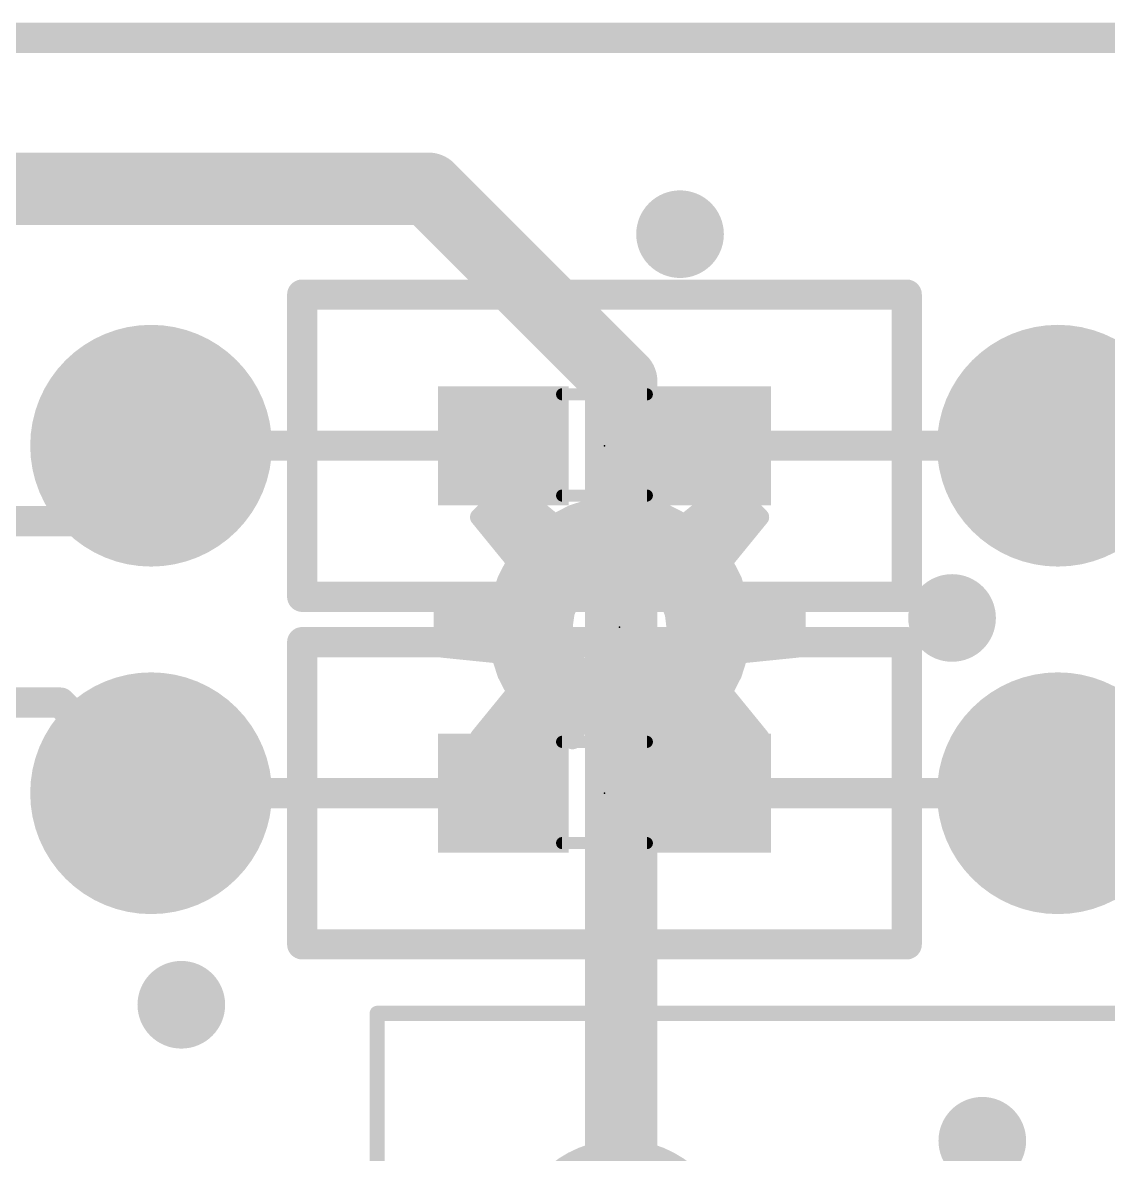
# Model space of a CAD drawing. Extents: x -34 to 73, y -20 to 26.
# Drawn here: x 14.16 to 23.28, y 16.01 to 25.53 of the extents above; entities that cross this region are included whole.
import ezdxf

# ---------------------------------------------------------------- set-up
doc = ezdxf.new("R2010")
doc.units = 0
for name, color, linetype in [('1', 12, 'CONTINUOUS'), ('16', 132, 'CONTINUOUS'), ('17', 110, 'CONTINUOUS'), ('18', 110, 'CONTINUOUS'), ('20', 53, 'CONTINUOUS'), ('21', 41, 'CONTINUOUS'), ('22', 40, 'CONTINUOUS'), ('23', 53, 'CONTINUOUS'), ('24', 53, 'CONTINUOUS'), ('51', 53, 'CONTINUOUS')]:
    doc.layers.add(name, color=color, linetype=linetype)

# ---------------------------------------------------------------- blocks, each defined once
blk = doc.blocks.new('ROUNDP')
at = {"const_width": 0.5}
blk.add_lwpolyline([(0, -0.25, 1), (0, 0.25, 1), (0, -0.25)], format="xyb", dxfattribs=at)
blk = doc.blocks.new('RECT')
blk.add_solid([(-0.5, -0.5), (0.5, -0.5), (-0.5, 0.5), (0.5, 0.5)])
blk = doc.blocks.new('ROUNDV')
at = {"const_width": 0.5}
blk.add_lwpolyline([(0, -0.25, 1), (0, 0.25, 1), (0, -0.25)], format="xyb", dxfattribs=at)

msp = doc.modelspace()

# ---------------------------------------------------------------- linework, layer by layer
at = {"layer": '1', "const_width": 0.254}
for points in [[(0, 25.4), (31.75, 25.4)], [(15.24, 21.971), (14.605, 21.336)], [(18.2, 21.971), (15.24, 21.971)], [(19.9, 21.971), (22.86, 21.971)], [(22.86, 21.971), (27.94, 16.891)], [(14.605, 21.336), (10.502, 21.336)], [(10.502, 19.812), (14.478, 19.812)], [(14.478, 19.812), (15.24, 19.05)], [(18.2, 19.05), (15.24, 19.05)], [(19.9, 19.05), (22.86, 19.05)], [(22.86, 19.05), (25.44, 16.47)]]:
    msp.add_lwpolyline(points, dxfattribs=at)
at = {"layer": '1', "const_width": 0.127}
for points in [[(15.24, 22.0345, 1), (15.24, 21.9075)], [(15.2849, 21.9261, 1), (15.1951, 22.0159)], [(18.2, 21.9075, 1), (18.2, 22.0345)], [(19.9, 22.0345, 1), (19.9, 21.9075)], [(22.9049, 22.0159, 1), (22.8151, 21.9261)], [(22.86, 21.9075, 1), (22.86, 22.0345)], [(14.5601, 21.3809, 1), (14.6499, 21.2911)], [(14.605, 21.2725, 1), (14.605, 21.3995)], [(14.5229, 19.8569, 1), (14.4331, 19.7671)], [(14.478, 19.7485, 1), (14.478, 19.8755)], [(15.24, 19.1135, 1), (15.24, 18.9865)], [(15.1951, 19.0051, 1), (15.2849, 19.0949)], [(18.2, 18.9865, 1), (18.2, 19.1135)], [(19.9, 19.1135, 1), (19.9, 18.9865)], [(22.9049, 19.0949, 1), (22.8151, 19.0051)], [(22.86, 18.9865, 1), (22.86, 19.1135)]]:
    msp.add_lwpolyline(points, format="xyb", dxfattribs=at)
at = {"layer": '16'}
for points, const_width in [([(0, 25.4), (31.75, 25.4)], 0.254), ([(1.27, 24.13), (17.5712, 24.13)], 0.6096), ([(17.5712, 24.13), (19.19, 22.5112)], 0.6096), ([(19.19, 22.5112), (19.19, 15.2)], 0.6096)]:
    msp.add_lwpolyline(points, dxfattribs=dict(at, const_width=const_width))
at = {"layer": '16', "const_width": 0.3048}
for points in [[(17.679, 24.2378, 1), (17.4635, 24.0222)], [(17.5712, 23.9776, 1), (17.5712, 24.2824)], [(19.3424, 22.5112, 1), (19.0376, 22.5112)], [(19.0822, 22.4035, 1), (19.2978, 22.619)]]:
    msp.add_lwpolyline(points, format="xyb", dxfattribs=at)
at = {"layer": '20', "const_width": 0.2032}
msp.add_lwpolyline([(31.75, 25.4), (0, 25.4)], dxfattribs=at)
at = {"layer": '21'}
for points, const_width in [([(16.51, 23.241), (21.59, 23.241)], 0.254), ([(16.51, 21.971), (16.51, 23.241)], 0.254), ([(21.59, 23.241), (21.59, 21.971)], 0.254), ([(16.51, 21.971), (16.256, 21.971)], 0.254), ([(16.51, 20.701), (16.51, 21.971)], 0.254), ([(21.59, 21.971), (21.59, 20.701)], 0.254), ([(21.59, 21.971), (21.844, 21.971)], 0.254), ([(21.59, 20.701), (16.51, 20.701)], 0.254), ([(16.51, 20.32), (21.59, 20.32)], 0.254), ([(16.51, 19.05), (16.51, 20.32)], 0.254), ([(21.59, 20.32), (21.59, 19.05)], 0.254), ([(16.51, 19.05), (16.256, 19.05)], 0.254), ([(16.51, 17.78), (16.51, 19.05)], 0.254), ([(21.59, 19.05), (21.59, 17.78)], 0.254), ([(21.59, 19.05), (21.844, 19.05)], 0.254), ([(21.59, 17.78), (16.51, 17.78)], 0.254), ([(17.14, 17.2), (32.94, 17.2)], 0.127), ([(17.14, 8.2), (17.14, 17.2)], 0.127)]:
    msp.add_lwpolyline(points, dxfattribs=dict(at, const_width=const_width))
for points, const_width in [([(16.51, 23.3045, 1), (16.51, 23.1775)], 0.127), ([(16.5735, 23.241, 1), (16.4465, 23.241)], 0.127), ([(21.6535, 23.241, 1), (21.5265, 23.241)], 0.127), ([(21.59, 23.1775, 1), (21.59, 23.3045)], 0.127), ([(16.256, 22.0345, 1), (16.256, 21.9075)], 0.127), ([(16.5735, 21.971, 1), (16.4465, 21.971)], 0.127), ([(16.51, 21.9075, 1), (16.51, 22.0345)], 0.127), ([(21.6535, 21.971, 1), (21.5265, 21.971)], 0.127), ([(21.59, 22.0345, 1), (21.59, 21.9075)], 0.127), ([(21.844, 21.9075, 1), (21.844, 22.0345)], 0.127), ([(16.4465, 21.971, 1), (16.5735, 21.971)], 0.127), ([(21.5265, 21.971, 1), (21.6535, 21.971)], 0.127), ([(16.51, 20.7645, 1), (16.51, 20.6375)], 0.127), ([(16.4465, 20.701, 1), (16.5735, 20.701)], 0.127), ([(21.5265, 20.701, 1), (21.6535, 20.701)], 0.127), ([(21.59, 20.6375, 1), (21.59, 20.7645)], 0.127), ([(16.51, 20.3835, 1), (16.51, 20.2565)], 0.127), ([(16.5735, 20.32, 1), (16.4465, 20.32)], 0.127), ([(21.6535, 20.32, 1), (21.5265, 20.32)], 0.127), ([(21.59, 20.2565, 1), (21.59, 20.3835)], 0.127), ([(16.256, 19.1135, 1), (16.256, 18.9865)], 0.127), ([(16.5735, 19.05, 1), (16.4465, 19.05)], 0.127), ([(16.51, 18.9865, 1), (16.51, 19.1135)], 0.127), ([(21.6535, 19.05, 1), (21.5265, 19.05)], 0.127), ([(21.59, 19.1135, 1), (21.59, 18.9865)], 0.127), ([(21.844, 18.9865, 1), (21.844, 19.1135)], 0.127), ([(16.4465, 19.05, 1), (16.5735, 19.05)], 0.127), ([(21.5265, 19.05, 1), (21.6535, 19.05)], 0.127), ([(16.51, 17.8435, 1), (16.51, 17.7165)], 0.127), ([(21.59, 17.7165, 1), (21.59, 17.8435)], 0.127), ([(16.4465, 17.78, 1), (16.5735, 17.78)], 0.127), ([(21.5265, 17.78, 1), (21.6535, 17.78)], 0.127), ([(17.14, 17.2317, 1), (17.14, 17.1683)], 0.0635), ([(17.1717, 17.2, 1), (17.1083, 17.2)], 0.0635)]:
    msp.add_lwpolyline(points, format="xyb", dxfattribs=dict(at, const_width=const_width))
at = {"layer": '22', "const_width": 0.15}
for points in [[(18.945, 21.4519), (18.9942, 21.9358)], [(18.9906, 21.9), (19.3634, 21.9)], [(18.9942, 21.9358), (19.3598, 21.9358)], [(19.3598, 21.9358), (19.409, 21.4519)], [(18.9753, 21.75), (19.3787, 21.75)], [(17.995, 21.3705), (18.2535, 21.629)], [(18.2535, 21.629), (18.6305, 21.3216)], [(19.7235, 21.3216), (20.1005, 21.629)], [(20.1005, 21.629), (20.359, 21.3705)], [(18.2245, 21.6), (18.2891, 21.6)], [(18.9601, 21.6), (19.3939, 21.6)], [(20.0649, 21.6), (20.1295, 21.6)], [(18.0745, 21.45), (18.473, 21.45)], [(18.7823, 21.3998), (18.945, 21.4519)], [(18.9391, 21.45), (19.4149, 21.45)], [(19.409, 21.4519), (19.5717, 21.3998)], [(19.881, 21.45), (20.2795, 21.45)], [(18.3024, 20.9935), (17.995, 21.3705)], [(18.6305, 21.3216), (18.7823, 21.3998)], [(19.5717, 21.3998), (19.7235, 21.3216)], [(20.359, 21.3705), (20.0516, 20.9935)], [(18.0525, 21.3), (20.3015, 21.3)], [(18.1748, 21.15), (20.1792, 21.15)], [(18.2242, 20.8417), (18.3024, 20.9935)], [(18.2971, 21), (20.0569, 21)], [(20.0516, 20.9935), (20.1298, 20.8417)], [(19.0168, 20.8874), (18.9167, 20.8366)], [(19.126, 20.9128), (19.0168, 20.8874)], [(19.2382, 20.9116), (19.126, 20.9128)], [(19.3469, 20.8838), (19.2382, 20.9116)], [(19.4459, 20.8309), (19.3469, 20.8838)], [(18.1721, 20.679), (18.2242, 20.8417)], [(18.2285, 20.85), (18.9431, 20.85)], [(18.8315, 20.7636), (18.7661, 20.6724)], [(18.9167, 20.8366), (18.8315, 20.7636)], [(19.4101, 20.85), (20.1255, 20.85)], [(19.5294, 20.756), (19.4459, 20.8309)], [(20.1298, 20.8417), (20.1819, 20.679)], [(17.6882, 20.6298), (18.1721, 20.679)], [(18.1788, 20.7), (18.7859, 20.7)], [(18.7661, 20.6724), (18.7243, 20.5683)], [(19.5928, 20.6634), (19.5294, 20.756)], [(19.5678, 20.7), (20.1752, 20.7)], [(19.6323, 20.5584), (19.5928, 20.6634)], [(20.1819, 20.679), (20.6658, 20.6298)], [(17.6882, 20.2642), (17.6882, 20.6298)], [(18.7243, 20.5683), (18.7085, 20.4572)], [(20.6658, 20.6298), (20.6658, 20.2642)], [(17.6882, 20.55), (18.7217, 20.55)], [(19.6458, 20.447), (19.6323, 20.5584)], [(19.6334, 20.55), (20.6658, 20.55)], [(17.6882, 20.4), (18.7141, 20.4)], [(18.7085, 20.4572), (18.7195, 20.3455)], [(19.6329, 20.3376), (19.6458, 20.447)], [(19.6402, 20.4), (20.6658, 20.4)], [(18.7195, 20.3455), (18.7567, 20.2397)], [(19.5947, 20.2342), (19.6329, 20.3376)], [(18.1721, 20.215), (17.6882, 20.2642)], [(17.8279, 20.25), (18.753, 20.25)], [(18.2242, 20.0523), (18.1721, 20.215)], [(18.7567, 20.2397), (18.818, 20.1457)], [(19.5335, 20.1425), (19.5947, 20.2342)], [(19.6006, 20.25), (20.5261, 20.25)], [(20.1819, 20.215), (20.1298, 20.0523)], [(20.6658, 20.2642), (20.1819, 20.215)], [(18.2089, 20.1), (18.8667, 20.1)], [(18.818, 20.1457), (18.8998, 20.069)], [(19.4526, 20.0677), (19.5335, 20.1425)], [(19.4875, 20.1), (20.1451, 20.1)], [(18.3024, 19.9005), (18.2242, 20.0523)], [(18.9976, 20.0139), (18.7823, 19.4942)], [(18.8998, 20.069), (18.9976, 20.0139)], [(19.3564, 20.0139), (19.4526, 20.0677)], [(19.5717, 19.4942), (19.3564, 20.0139)], [(20.1298, 20.0523), (20.0516, 19.9005)], [(18.2769, 19.95), (18.9711, 19.95)], [(19.3829, 19.95), (20.0771, 19.95)], [(17.995, 19.5235), (18.3024, 19.9005)], [(20.0516, 19.9005), (20.359, 19.5235)], [(18.2205, 19.8), (18.909, 19.8)], [(19.445, 19.8), (20.1335, 19.8)], [(18.0981, 19.65), (18.8468, 19.65)], [(19.5072, 19.65), (20.2559, 19.65)], [(18.2535, 19.265), (17.995, 19.5235)], [(18.6305, 19.5724), (18.2535, 19.265)], [(18.7823, 19.4942), (18.6305, 19.5724)], [(19.7235, 19.5724), (19.5717, 19.4942)], [(20.1005, 19.265), (19.7235, 19.5724)], [(20.359, 19.5235), (20.1005, 19.265)], [(18.0185, 19.5), (18.5417, 19.5)], [(18.771, 19.5), (18.7847, 19.5)], [(19.5693, 19.5), (19.583, 19.5)], [(19.8123, 19.5), (20.3355, 19.5)], [(18.1685, 19.35), (18.3577, 19.35)], [(19.9963, 19.35), (20.1855, 19.35)]]:
    msp.add_lwpolyline(points, dxfattribs=at)
at = {"layer": '22', "const_width": 0.075}
for points in [[(18.9906, 21.9375, 1), (18.9906, 21.8625)], [(18.9942, 21.9733, 1), (18.9942, 21.8983)], [(19.0315, 21.932, 1), (18.9569, 21.9396)], [(19.3971, 21.9396, 1), (19.3225, 21.932)], [(19.3598, 21.8983, 1), (19.3598, 21.9733)], [(19.3634, 21.8625, 1), (19.3634, 21.9375)], [(18.9753, 21.7875, 1), (18.9753, 21.7125)], [(19.3787, 21.7125, 1), (19.3787, 21.7875)], [(18.2772, 21.6581, 1), (18.2298, 21.5999)], [(18.28, 21.6025, 1), (18.227, 21.6555)], [(20.127, 21.6555, 1), (20.074, 21.6025)], [(20.1242, 21.5999, 1), (20.0768, 21.6581)], [(18.2245, 21.6375, 1), (18.2245, 21.5625)], [(18.2891, 21.5625, 1), (18.2891, 21.6375)], [(18.9601, 21.6375, 1), (18.9601, 21.5625)], [(19.3939, 21.5625, 1), (19.3939, 21.6375)], [(20.0649, 21.6375, 1), (20.0649, 21.5625)], [(20.1295, 21.5625, 1), (20.1295, 21.6375)], [(18.0745, 21.4875, 1), (18.0745, 21.4125)], [(18.473, 21.4125, 1), (18.473, 21.4875)], [(18.9391, 21.4875, 1), (18.9391, 21.4125)], [(18.9564, 21.4162, 1), (18.9336, 21.4876)], [(19.4204, 21.4876, 1), (19.3976, 21.4162)], [(19.4149, 21.4125, 1), (19.4149, 21.4875)], [(19.881, 21.4875, 1), (19.881, 21.4125)], [(20.2795, 21.4125, 1), (20.2795, 21.4875)], [(18.0241, 21.3942, 1), (17.9659, 21.3468)], [(17.9685, 21.397, 1), (18.0215, 21.344)], [(18.7709, 21.4355, 1), (18.7938, 21.3641)], [(18.7995, 21.3665, 1), (18.7652, 21.4332)], [(18.9077, 21.4557, 1), (18.9823, 21.4481)], [(19.3717, 21.4481, 1), (19.4463, 21.4557)], [(19.5888, 21.4332, 1), (19.5545, 21.3665)], [(19.5602, 21.3641, 1), (19.5831, 21.4355)], [(20.3881, 21.3468, 1), (20.3299, 21.3942)], [(20.3325, 21.344, 1), (20.3855, 21.397)], [(18.0525, 21.3375, 1), (18.0525, 21.2625)], [(18.6133, 21.3549, 1), (18.6477, 21.2883)], [(18.6068, 21.2925, 1), (18.6542, 21.3507)], [(19.6998, 21.3507, 1), (19.7472, 21.2925)], [(19.7063, 21.2883, 1), (19.7407, 21.3549)], [(20.3015, 21.2625, 1), (20.3015, 21.3375)], [(18.1748, 21.1875, 1), (18.1748, 21.1125)], [(20.1792, 21.1125, 1), (20.1792, 21.1875)], [(18.2971, 21.0375, 1), (18.2971, 20.9625)], [(18.3357, 20.9763, 1), (18.2691, 21.0107)], [(18.2733, 20.9698, 1), (18.3315, 21.0172)], [(20.0849, 21.0107, 1), (20.0183, 20.9763)], [(20.0225, 21.0172, 1), (20.0807, 20.9698)], [(20.0569, 20.9625, 1), (20.0569, 21.0375)], [(19.0082, 20.9239, 1), (19.0253, 20.8508)], [(19.0337, 20.8539, 1), (18.9998, 20.9208)], [(19.1264, 20.9503, 1), (19.1256, 20.8753)], [(19.1345, 20.8763, 1), (19.1175, 20.9494)], [(19.2475, 20.9479, 1), (19.2289, 20.8753)], [(19.2378, 20.8741, 1), (19.2386, 20.9491)], [(19.3646, 20.9168, 1), (19.3292, 20.8507)], [(19.3376, 20.8474, 1), (19.3562, 20.9201)], [(18.1908, 20.8588, 1), (18.2575, 20.8245)], [(18.2599, 20.8302, 1), (18.1885, 20.8531)], [(18.2285, 20.8875, 1), (18.2285, 20.8125)], [(18.862, 20.7417, 1), (18.801, 20.7854)], [(18.8997, 20.8701, 1), (18.9336, 20.8032)], [(18.9411, 20.8082, 1), (18.8923, 20.8651)], [(18.9431, 20.8125, 1), (18.9431, 20.8875)], [(19.4101, 20.8875, 1), (19.4101, 20.8125)], [(19.4709, 20.8588, 1), (19.4209, 20.803)], [(19.4282, 20.7978, 1), (19.4636, 20.864)], [(20.1655, 20.8531, 1), (20.0941, 20.8302)], [(20.0965, 20.8245, 1), (20.1632, 20.8588)], [(20.1255, 20.8125, 1), (20.1255, 20.8875)], [(18.1788, 20.7375, 1), (18.1788, 20.6625)], [(18.1759, 20.6417, 1), (18.1683, 20.7163)], [(18.8009, 20.6584, 1), (18.7314, 20.6864)], [(18.7859, 20.6625, 1), (18.7859, 20.7375)], [(18.8071, 20.792, 1), (18.8559, 20.7351)], [(19.5604, 20.7772, 1), (19.4985, 20.7348)], [(19.5044, 20.7281, 1), (19.5545, 20.7839)], [(19.5678, 20.7375, 1), (19.5678, 20.6625)], [(19.6279, 20.6766, 1), (19.5577, 20.6502)], [(20.1857, 20.7163, 1), (20.1781, 20.6417)], [(20.1752, 20.6625, 1), (20.1752, 20.7375)], [(17.7257, 20.6298, 1), (17.6507, 20.6298)], [(17.6844, 20.6671, 1), (17.692, 20.5925)], [(18.1364, 20.6904, 1), (18.2078, 20.6676)], [(18.7615, 20.563, 1), (18.6872, 20.5736)], [(18.7357, 20.6942, 1), (18.7966, 20.6505)], [(19.5619, 20.6422, 1), (19.6238, 20.6846)], [(20.1462, 20.6676, 1), (20.2176, 20.6904)], [(20.7033, 20.6298, 1), (20.6283, 20.6298)], [(20.662, 20.5925, 1), (20.6696, 20.6671)], [(17.6882, 20.5875, 1), (17.6882, 20.5125)], [(18.6895, 20.5822, 1), (18.7591, 20.5543)], [(18.7217, 20.5125, 1), (18.7217, 20.5875)], [(19.6696, 20.5629, 1), (19.5951, 20.5539)], [(19.6334, 20.5875, 1), (19.6334, 20.5125)], [(19.5973, 20.5452, 1), (19.6674, 20.5716)], [(20.6658, 20.5125, 1), (20.6658, 20.5875)], [(17.6882, 20.4375, 1), (17.6882, 20.3625)], [(18.7458, 20.4608, 1), (18.6711, 20.4535)], [(18.6713, 20.4625, 1), (18.7456, 20.4519)], [(18.7141, 20.3625, 1), (18.7141, 20.4375)], [(19.6402, 20.4375, 1), (19.6402, 20.3625)], [(19.683, 20.4426, 1), (19.6086, 20.4514)], [(19.6086, 20.4425, 1), (19.683, 20.4515)], [(20.6658, 20.3625, 1), (20.6658, 20.4375)], [(18.7548, 20.358, 1), (18.6841, 20.3331)], [(18.6821, 20.3418, 1), (18.7568, 20.3492)], [(19.5956, 20.342, 1), (19.6701, 20.3332)], [(19.668, 20.3246, 1), (19.5977, 20.3505)], [(17.692, 20.3015, 1), (17.6844, 20.2269)], [(17.6507, 20.2642, 1), (17.7257, 20.2642)], [(17.8279, 20.2875, 1), (17.8279, 20.2125)], [(18.2078, 20.2264, 1), (18.1364, 20.2036)], [(18.1683, 20.1777, 1), (18.1759, 20.2523)], [(18.7881, 20.2601, 1), (18.7252, 20.2192)], [(18.7213, 20.2272, 1), (18.792, 20.2521)], [(18.753, 20.2125, 1), (18.753, 20.2875)], [(19.5595, 20.2471, 1), (19.6299, 20.2212)], [(19.6006, 20.2875, 1), (19.6006, 20.2125)], [(19.6259, 20.2133, 1), (19.5635, 20.255)], [(20.1781, 20.2523, 1), (20.1857, 20.1777)], [(20.2176, 20.2036, 1), (20.1462, 20.2264)], [(20.5261, 20.2125, 1), (20.5261, 20.2875)], [(20.6283, 20.2642, 1), (20.7033, 20.2642)], [(20.6696, 20.2269, 1), (20.662, 20.3015)], [(18.2089, 20.1375, 1), (18.2089, 20.0625)], [(18.8436, 20.173, 1), (18.7923, 20.1183)], [(18.7865, 20.1252, 1), (18.8494, 20.1662)], [(18.8667, 20.0625, 1), (18.8667, 20.1375)], [(19.4875, 20.1375, 1), (19.4875, 20.0625)], [(19.5023, 20.1634, 1), (19.5647, 20.1217)], [(19.5589, 20.115, 1), (19.508, 20.1701)], [(20.1451, 20.0625, 1), (20.1451, 20.1375)], [(18.2575, 20.0695, 1), (18.1908, 20.0352)], [(18.1885, 20.0409, 1), (18.2599, 20.0638)], [(18.9182, 20.1016, 1), (18.8814, 20.0363)], [(18.8742, 20.0416, 1), (18.9255, 20.0963)], [(19.0322, 19.9995, 1), (18.963, 20.0283)], [(18.9792, 19.9812, 1), (19.016, 20.0466)], [(19.391, 20.0283, 1), (19.3218, 19.9995)], [(19.3381, 20.0466, 1), (19.3747, 19.9812)], [(19.4271, 20.0953, 1), (19.478, 20.0402)], [(19.4709, 20.035, 1), (19.4342, 20.1005)], [(20.0941, 20.0638, 1), (20.1655, 20.0409)], [(20.1632, 20.0352, 1), (20.0965, 20.0695)], [(18.2769, 19.9875, 1), (18.2769, 19.9125)], [(18.9711, 19.9125, 1), (18.9711, 19.9875)], [(19.3829, 19.9875, 1), (19.3829, 19.9125)], [(20.0771, 19.9125, 1), (20.0771, 19.9875)], [(18.2691, 19.8833, 1), (18.3357, 19.9177)], [(18.3315, 19.8768, 1), (18.2733, 19.9242)], [(20.0807, 19.9242, 1), (20.0225, 19.8768)], [(20.0183, 19.9177, 1), (20.0849, 19.8833)], [(18.2205, 19.8375, 1), (18.2205, 19.7625)], [(18.909, 19.7625, 1), (18.909, 19.8375)], [(19.445, 19.8375, 1), (19.445, 19.7625)], [(20.1335, 19.7625, 1), (20.1335, 19.8375)], [(18.0981, 19.6875, 1), (18.0981, 19.6125)], [(18.8468, 19.6125, 1), (18.8468, 19.6875)], [(19.5072, 19.6875, 1), (19.5072, 19.6125)], [(20.2559, 19.6125, 1), (20.2559, 19.6875)], [(18.0215, 19.55, 1), (17.9685, 19.497)], [(18.6477, 19.6057, 1), (18.6133, 19.5391)], [(18.6542, 19.5433, 1), (18.6068, 19.6015)], [(19.7472, 19.6015, 1), (19.6998, 19.5433)], [(19.7407, 19.5391, 1), (19.7063, 19.6057)], [(20.3855, 19.497, 1), (20.3325, 19.55)], [(17.9659, 19.5472, 1), (18.0241, 19.4998)], [(18.0185, 19.5375, 1), (18.0185, 19.4625)], [(18.5417, 19.4625, 1), (18.5417, 19.5375)], [(18.771, 19.5375, 1), (18.771, 19.4625)], [(18.7477, 19.5086, 1), (18.8169, 19.4798)], [(18.7651, 19.4609, 1), (18.7995, 19.5275)], [(18.7847, 19.4625, 1), (18.7847, 19.5375)], [(19.5693, 19.5375, 1), (19.5693, 19.4625)], [(19.5545, 19.5275, 1), (19.5889, 19.4609)], [(19.5371, 19.4798, 1), (19.6063, 19.5086)], [(19.583, 19.4625, 1), (19.583, 19.5375)], [(19.8123, 19.5375, 1), (19.8123, 19.4625)], [(20.3299, 19.4998, 1), (20.3881, 19.5472)], [(20.3355, 19.4625, 1), (20.3355, 19.5375)], [(18.1685, 19.3875, 1), (18.1685, 19.3125)], [(18.3577, 19.3125, 1), (18.3577, 19.3875)], [(19.9963, 19.3875, 1), (19.9963, 19.3125)], [(20.1855, 19.3125, 1), (20.1855, 19.3875)], [(18.2298, 19.2941, 1), (18.2772, 19.2359)], [(18.227, 19.2385, 1), (18.28, 19.2915)], [(20.074, 19.2915, 1), (20.127, 19.2385)], [(20.0768, 19.2359, 1), (20.1242, 19.2941)]]:
    msp.add_lwpolyline(points, format="xyb", dxfattribs=at)
at = {"layer": '23'}
for p in [(19.05, 21.971), (19.05, 21.971), (19.05, 19.05), (19.05, 19.05)]:
    msp.add_point(p, dxfattribs=at)
at = {"layer": '24'}
msp.add_point((19.177, 20.447), dxfattribs=at)
at = {"layer": '51', "const_width": 0.1016}
for points in [[(18.694, 22.403), (19.406, 22.403)], [(18.694, 21.552), (19.406, 21.552)], [(18.694, 19.482), (19.406, 19.482)], [(18.694, 18.631), (19.406, 18.631)]]:
    msp.add_lwpolyline(points, dxfattribs=at)
at = {"layer": '51', "const_width": 0.0508}
for points in [[(18.694, 22.4284, 1), (18.694, 22.3776)], [(19.406, 22.3776, 1), (19.406, 22.4284)], [(18.694, 21.5774, 1), (18.694, 21.5266)], [(19.406, 21.5266, 1), (19.406, 21.5774)], [(18.694, 19.5074, 1), (18.694, 19.4566)], [(19.406, 19.4566, 1), (19.406, 19.5074)], [(18.694, 18.6564, 1), (18.694, 18.6056)], [(19.406, 18.6056, 1), (19.406, 18.6564)]]:
    msp.add_lwpolyline(points, format="xyb", dxfattribs=at)

# ---------------------------------------------------------------- block references
at = {"layer": '1', "xscale": 1.1}
for p in [(18.2, 21.971), (19.9, 21.971), (18.2, 19.05), (19.9, 19.05)]:
    msp.add_blockref('RECT', p, dxfattribs=at)
at = {"layer": '17'}
for p, xscale, yscale in [((15.24, 21.971), 2.032, 2.032), ((15.24, 21.971), 2.032, 2.032), ((22.86, 21.971), 2.032, 2.032), ((22.86, 21.971), 2.032, 2.032), ((15.24, 19.05), 2.032, 2.032), ((15.24, 19.05), 2.032, 2.032), ((22.86, 19.05), 2.032, 2.032), ((22.86, 19.05), 2.032, 2.032), ((19.19, 15.2), 1.8796, 1.8796), ((19.19, 15.2), 1.8796, 1.8796)]:
    msp.add_blockref('ROUNDP', p, dxfattribs=dict(at, xscale=xscale, yscale=yscale))
at = {"layer": '18', "xscale": 0.7366, "yscale": 0.7366}
for p in [(19.685, 23.749), (19.685, 23.749), (21.971, 20.5232), (21.971, 20.5232), (15.494, 17.272), (15.494, 17.272), (22.225, 16.129), (22.225, 16.129)]:
    msp.add_blockref('ROUNDV', p, dxfattribs=at)
at = {"layer": '51', "xscale": 0.5001, "yscale": 0.95}
for p in [(18.4619, 21.9761), (19.6303, 21.9761), (18.4619, 19.0551), (19.6303, 19.0551)]:
    msp.add_blockref('RECT', p, dxfattribs=at)

doc.saveas('drawing.dxf')
